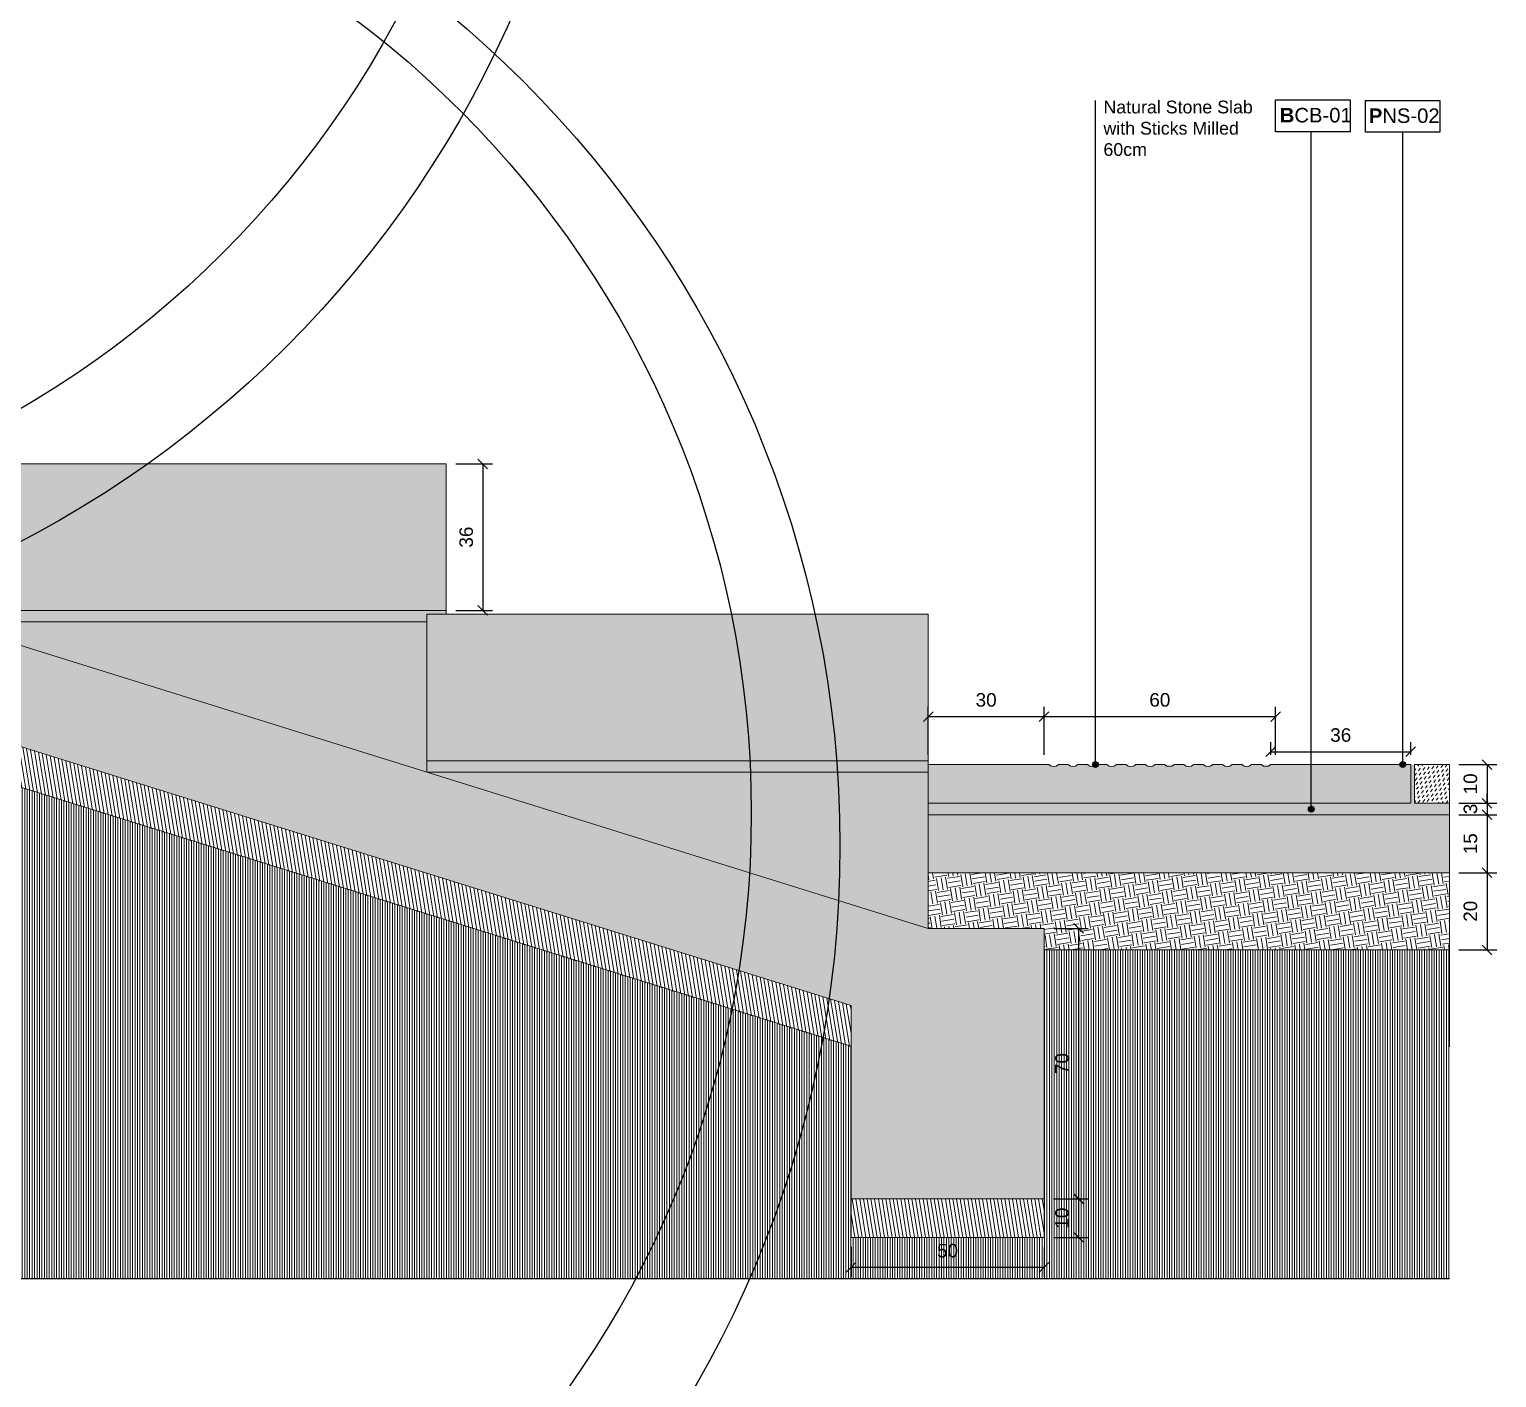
# Model space of a CAD drawing. Header units: metres. Extents: x -325 to 301, y -147 to 149.
# Drawn here: x 77.556 to 81.357, y 45.135 to 48.628 of the extents above; entities that cross this region are included whole.
import ezdxf

# ---------------------------------------------------------------- set-up
doc = ezdxf.new("R2010")
doc.units = ezdxf.units.M
doc.layers.get('Defpoints').update_dxf_attribs({"lineweight": 13})
for name, color, linetype, plot in [('-AUX_MON', 3, 'Continuous', False), ('-AUX_RIM', 2, 'Continuous', False), ('00-AUX', 50, 'Continuous', False)]:
    doc.layers.add(name, color=color, linetype=linetype, plot=plot)
doc.layers.add('0-TX-1_25', color=7, linetype='Continuous', true_color=0x3f4f7f)
doc.layers.add('EIT_3 TR sorra', color=7, linetype='Continuous', true_color=0xd8ceb0)
doc.layers.add('03-TR-Paviment_08_Natural Stone Bleachers', color=7, linetype='Continuous', lineweight=5, true_color=0xafad9d)
doc.layers.add('3-TR tot_u', color=7, linetype='Continuous', lineweight=5, true_color=0x787878)
for name, color, linetype, lineweight in [('1-CM', 7, 'Continuous', 0), ('2-L-secció', 1, 'Continuous', 0), ('3-TR Formigó', 252, 'Continuous', 0), ('3-TR Seleccionat', 44, 'Continuous', 0), ('3-TR Tot-u', 37, 'Continuous', 0)]:
    doc.layers.add(name, color=color, linetype=linetype, lineweight=lineweight)
doc.layers.add('A-KEYPLAN_HATCH', color=7, linetype='Continuous')
doc.layers.add('A_TEXT_2', color=7, linetype='Continuous')
doc.styles.get("Standard").update_dxf_attribs({"font": 'arial.ttf'})
doc.dimstyles.new('ISO-25', dxfattribs={"dimtxt": 0.1, "dimasz": 0.1, "dimexe": 0.1, "dimexo": 0.1, "dimgap": 0.1, "dimtad": 1, "dimdec": 0, "dimlfac": 100, "dimzin": 9, "dimtxsty": 'Standard', "dimblk": 'OBLIQUE', "dimcen": 0.1, "dimadec": 0, "dimazin": 0, "dimtfac": 1, "dimtdec": 0, "dimtmove": 0, "dimatfit": 3, "dimldrblk": 'OBLIQUE', "dimfxl": 1, "dimarcsym": 0})

# ---------------------------------------------------------------- blocks, each defined once
blk = doc.blocks.new('_Oblique')
at = {"color": 0, "lineweight": -2}
blk.add_line((-0.5, -0.5), (0.5, 0.5), dxfattribs=at)
blk = doc.blocks.new('*D213')
at = {"layer": '0-TX-1_25', "color": 0, "lineweight": -2, "transparency": 16777216}
for p, q in [((78.661, 47.5023), (78.756, 47.5023)), ((78.731, 47.5023), (78.731, 47.1229)), ((78.661, 47.1229), (78.756, 47.1229))]:
    blk.add_line(p, q, dxfattribs=at)
at = {"layer": 'Defpoints', "color": 0, "transparency": 16777216}
for p in [(78.636, 47.5023), (78.636, 47.1229), (78.731, 47.1229)]:
    blk.add_point(p, dxfattribs=at)
at = {"layer": '0-TX-1_25', "color": 0, "lineweight": -2, "transparency": 16777216, "xscale": 0.025, "yscale": 0.025, "zscale": 0.025}
for p, rotation in [((78.731, 47.5023), 90), ((78.731, 47.1229), 270)]:
    blk.add_blockref('_Oblique', p, dxfattribs=dict(at, rotation=rotation))
at = {"layer": '0-TX-1_25', "color": 0, "transparency": 16777216, "insert": (78.6881, 47.3126), "char_height": 0.035, "attachment_point": 5, "rotation": 90}
blk.add_mtext('36', dxfattribs=at)
blk = doc.blocks.new('*D1809')
at = {"layer": '0-TX-1_25', "color": 0, "lineweight": -2, "transparency": 16777216}
for p, q in [((81.2599, 46.7234), (81.3575, 46.7234)), ((81.3325, 46.7234), (81.3325, 46.6234)), ((81.2599, 46.6234), (81.3575, 46.6234))]:
    blk.add_line(p, q, dxfattribs=at)
at = {"layer": 'Defpoints', "color": 0, "transparency": 16777216}
for p in [(81.2349, 46.7234), (81.2349, 46.6234), (81.3325, 46.6234)]:
    blk.add_point(p, dxfattribs=at)
at = {"layer": '0-TX-1_25', "color": 0, "lineweight": -2, "transparency": 16777216, "xscale": 0.025, "yscale": 0.025, "zscale": 0.025}
for p, rotation in [((81.3325, 46.7234), 90), ((81.3325, 46.6234), 270)]:
    blk.add_blockref('_Oblique', p, dxfattribs=dict(at, rotation=rotation))
at = {"layer": '0-TX-1_25', "color": 0, "transparency": 16777216, "insert": (81.2896, 46.6734), "char_height": 0.035, "attachment_point": 5, "rotation": 90}
blk.add_mtext('10', dxfattribs=at)
blk = doc.blocks.new('hatch keyplan 2')
at = {"layer": 'A-KEYPLAN_HATCH'}
blk.add_lwpolyline([(0, 0.00548), (0.01287, 0.00548), (0.01287, 0), (0, 0)], close=True, dxfattribs=at)
blk = doc.blocks.new('hatch keyplan')
at = {"layer": 'A-KEYPLAN_HATCH'}
blk.add_blockref('hatch keyplan 2', (1.43058, 0.85215), dxfattribs=at)
blk = doc.blocks.new('PNS01')
at = {"layer": 'A-KEYPLAN_HATCH'}
blk.add_blockref('hatch keyplan', (-1.42958, -0.85215), dxfattribs=at)
at = {"layer": 'A_TEXT_2', "insert": (0.0002, 0.00408), "char_height": 0.0025, "attachment_point": 1}
blk.add_mtext_dynamic_manual_height_columns('\\pi0.00139;{\\fArial|b1|i0|c0|p34;P}NS-02', width=0.0145619, gutter_width=0.015, heights=[0], dxfattribs=at)
blk = doc.blocks.new('POINT')
at = {"layer": '0-TX-1_25'}
h = blk.add_hatch(dxfattribs=at)
h.set_pattern_fill('ANGLE', color=256)
h.set_pattern_definition([(0, (-83.747, -12.726), (0, 6.985), [5.08, -1.905]), (90, (-83.747, -12.726), (-6.985, 4e-16), [5.08, -1.905])])
edge = h.paths.add_edge_path()
edge.add_arc((0, 0), 0.0075, 0, 360)
h = blk.add_hatch(color=256, dxfattribs=at)
h.dxf.hatch_style = 1
edge = h.paths.add_edge_path()
edge.add_arc((0, 0), 0.0075, 0, 360)
blk.add_circle((0, 0), 0.0075, dxfattribs=at)
blk = doc.blocks.new('*D1810')
at = {"layer": '0-TX-1_25', "color": 0, "lineweight": -2, "transparency": 16777216}
for p, q in [((80.7724, 46.7484), (80.7724, 46.7818)), ((80.7724, 46.7568), (81.1349, 46.7568)), ((81.1349, 46.7484), (81.1349, 46.7818))]:
    blk.add_line(p, q, dxfattribs=at)
at = {"layer": 'Defpoints', "color": 0, "transparency": 16777216}
for p in [(81.1349, 46.7568), (80.7724, 46.7234), (81.1349, 46.7234)]:
    blk.add_point(p, dxfattribs=at)
at = {"layer": '0-TX-1_25', "color": 0, "lineweight": -2, "transparency": 16777216, "xscale": 0.025, "yscale": 0.025, "zscale": 0.025, "rotation": 180}
blk.add_blockref('_Oblique', (80.7724, 46.7568), dxfattribs=at)
at = {"layer": '0-TX-1_25', "color": 0, "lineweight": -2, "transparency": 16777216, "xscale": 0.025, "yscale": 0.025, "zscale": 0.025}
blk.add_blockref('_Oblique', (81.1349, 46.7568), dxfattribs=at)
at = {"layer": '0-TX-1_25', "color": 0, "transparency": 16777216, "insert": (80.9536, 46.7997), "char_height": 0.035, "attachment_point": 5}
blk.add_mtext('36', dxfattribs=at)
blk = doc.blocks.new('*D1811')
at = {"layer": '0-TX-1_25', "color": 0, "lineweight": -2, "transparency": 16777216}
for p, q in [((80.1849, 46.7484), (80.1849, 46.8729)), ((80.7849, 46.7484), (80.7849, 46.8729)), ((80.1849, 46.8479), (80.7849, 46.8479))]:
    blk.add_line(p, q, dxfattribs=at)
at = {"layer": 'Defpoints', "color": 0, "transparency": 16777216}
for p in [(80.7849, 46.8479), (80.1849, 46.7234), (80.7849, 46.7234)]:
    blk.add_point(p, dxfattribs=at)
at = {"layer": '0-TX-1_25', "color": 0, "lineweight": -2, "transparency": 16777216, "xscale": 0.025, "yscale": 0.025, "zscale": 0.025, "rotation": 180}
blk.add_blockref('_Oblique', (80.1849, 46.8479), dxfattribs=at)
at = {"layer": '0-TX-1_25', "color": 0, "lineweight": -2, "transparency": 16777216, "xscale": 0.025, "yscale": 0.025, "zscale": 0.025}
blk.add_blockref('_Oblique', (80.7849, 46.8479), dxfattribs=at)
at = {"layer": '0-TX-1_25', "color": 0, "transparency": 16777216, "insert": (80.4849, 46.8908), "char_height": 0.035, "attachment_point": 5}
blk.add_mtext('60', dxfattribs=at)
blk = doc.blocks.new('*D1812')
at = {"layer": '0-TX-1_25', "color": 0, "lineweight": -2, "transparency": 16777216}
for p, q in [((79.8849, 46.7484), (79.8849, 46.8729)), ((80.1849, 46.7484), (80.1849, 46.8729)), ((79.8849, 46.8479), (80.1849, 46.8479))]:
    blk.add_line(p, q, dxfattribs=at)
at = {"layer": 'Defpoints', "color": 0, "transparency": 16777216}
for p in [(80.1849, 46.8479), (79.8849, 46.7234), (80.1849, 46.7234)]:
    blk.add_point(p, dxfattribs=at)
at = {"layer": '0-TX-1_25', "color": 0, "lineweight": -2, "transparency": 16777216, "xscale": 0.025, "yscale": 0.025, "zscale": 0.025, "rotation": 180}
blk.add_blockref('_Oblique', (79.8849, 46.8479), dxfattribs=at)
at = {"layer": '0-TX-1_25', "color": 0, "lineweight": -2, "transparency": 16777216, "xscale": 0.025, "yscale": 0.025, "zscale": 0.025}
blk.add_blockref('_Oblique', (80.1849, 46.8479), dxfattribs=at)
at = {"layer": '0-TX-1_25', "color": 0, "transparency": 16777216, "insert": (80.0349, 46.8908), "char_height": 0.035, "attachment_point": 5}
blk.add_mtext('30', dxfattribs=at)
blk = doc.blocks.new('*D2680')
at = {"layer": '0-TX-1_25', "color": 0, "lineweight": -2, "transparency": 16777216}
for p, q in [((81.3325, 46.6234), (81.3325, 46.6484)), ((81.2599, 46.6234), (81.3575, 46.6234)), ((81.3325, 46.6234), (81.3325, 46.5934)), ((81.2599, 46.5934), (81.3575, 46.5934)), ((81.3325, 46.5934), (81.3325, 46.5684))]:
    blk.add_line(p, q, dxfattribs=at)
at = {"layer": 'Defpoints', "color": 0, "transparency": 16777216}
for p in [(81.2349, 46.6234), (81.2349, 46.5934), (81.3325, 46.5934)]:
    blk.add_point(p, dxfattribs=at)
at = {"layer": '0-TX-1_25', "color": 0, "lineweight": -2, "transparency": 16777216, "xscale": 0.025, "yscale": 0.025, "zscale": 0.025}
for p, rotation in [((81.3325, 46.6234), 270), ((81.3325, 46.5934), 90)]:
    blk.add_blockref('_Oblique', p, dxfattribs=dict(at, rotation=rotation))
at = {"layer": '0-TX-1_25', "color": 0, "transparency": 16777216, "insert": (81.2896, 46.6084), "char_height": 0.035, "attachment_point": 5, "rotation": 90}
blk.add_mtext('3', dxfattribs=at)
blk = doc.blocks.new('*D2681')
at = {"layer": '0-TX-1_25', "color": 0, "lineweight": -2, "transparency": 16777216}
for p, q in [((81.2599, 46.5934), (81.3575, 46.5934)), ((81.3325, 46.5934), (81.3325, 46.4434)), ((81.2599, 46.4434), (81.3575, 46.4434))]:
    blk.add_line(p, q, dxfattribs=at)
at = {"layer": 'Defpoints', "color": 0, "transparency": 16777216}
for p in [(81.2349, 46.5934), (81.2349, 46.4434), (81.3325, 46.4434)]:
    blk.add_point(p, dxfattribs=at)
at = {"layer": '0-TX-1_25', "color": 0, "lineweight": -2, "transparency": 16777216, "xscale": 0.025, "yscale": 0.025, "zscale": 0.025}
for p, rotation in [((81.3325, 46.5934), 90), ((81.3325, 46.4434), 270)]:
    blk.add_blockref('_Oblique', p, dxfattribs=dict(at, rotation=rotation))
at = {"layer": '0-TX-1_25', "color": 0, "transparency": 16777216, "insert": (81.2896, 46.5184), "char_height": 0.035, "attachment_point": 5, "rotation": 90}
blk.add_mtext('15', dxfattribs=at)
blk = doc.blocks.new('*D2682')
at = {"layer": '0-TX-1_25', "color": 0, "lineweight": -2, "transparency": 16777216}
for p, q in [((81.2599, 46.4434), (81.3575, 46.4434)), ((81.3325, 46.4434), (81.3325, 46.2434)), ((81.2599, 46.2434), (81.3575, 46.2434))]:
    blk.add_line(p, q, dxfattribs=at)
at = {"layer": 'Defpoints', "color": 0, "transparency": 16777216}
for p in [(81.2349, 46.4434), (81.2349, 46.2434), (81.3325, 46.2434)]:
    blk.add_point(p, dxfattribs=at)
at = {"layer": '0-TX-1_25', "color": 0, "lineweight": -2, "transparency": 16777216, "xscale": 0.025, "yscale": 0.025, "zscale": 0.025}
for p, rotation in [((81.3325, 46.4434), 90), ((81.3325, 46.2434), 270)]:
    blk.add_blockref('_Oblique', p, dxfattribs=dict(at, rotation=rotation))
at = {"layer": '0-TX-1_25', "color": 0, "transparency": 16777216, "insert": (81.2896, 46.3434), "char_height": 0.035, "attachment_point": 5, "rotation": 90}
blk.add_mtext('20', dxfattribs=at)
blk = doc.blocks.new('B-CB01')
at = {"layer": 'A-KEYPLAN_HATCH'}
blk.add_blockref('hatch keyplan', (-1.43058, -0.85215), dxfattribs=at)
at = {"layer": 'A_TEXT_2', "insert": (-0.0008, 0.00411), "char_height": 0.0025, "attachment_point": 1}
blk.add_mtext_dynamic_manual_height_columns('\\pi0.00152;{\\fArial|b1|i0|c0|p34;B}CB-01', width=0.0145619, gutter_width=0.015, heights=[0], dxfattribs=at)
blk = doc.blocks.new('*D2933')
at = {"layer": '0-TX-1_25', "color": 0, "lineweight": -2, "transparency": 16777216}
for p, q in [((79.6849, 45.4739), (79.6849, 45.3962)), ((80.1849, 45.4739), (80.1849, 45.3962)), ((79.6849, 45.4212), (80.1849, 45.4212))]:
    blk.add_line(p, q, dxfattribs=at)
at = {"layer": 'Defpoints', "color": 0, "transparency": 16777216}
for p in [(79.6849, 45.4989), (80.1849, 45.4989), (80.1849, 45.4212)]:
    blk.add_point(p, dxfattribs=at)
at = {"layer": '0-TX-1_25', "color": 0, "lineweight": -2, "transparency": 16777216, "xscale": 0.025, "yscale": 0.025, "zscale": 0.025, "rotation": 180}
blk.add_blockref('_Oblique', (79.6849, 45.4212), dxfattribs=at)
at = {"layer": '0-TX-1_25', "color": 0, "lineweight": -2, "transparency": 16777216, "xscale": 0.025, "yscale": 0.025, "zscale": 0.025}
blk.add_blockref('_Oblique', (80.1849, 45.4212), dxfattribs=at)
at = {"layer": '0-TX-1_25', "color": 0, "transparency": 16777216, "insert": (79.9349, 45.464), "char_height": 0.035, "attachment_point": 5}
blk.add_mtext('50', dxfattribs=at)
blk = doc.blocks.new('*D2934')
at = {"layer": '0-TX-1_25', "color": 0, "lineweight": -2, "transparency": 16777216}
for p, q in [((80.2095, 45.5984), (80.2994, 45.5984)), ((80.2744, 45.5984), (80.2744, 45.4984)), ((80.2095, 45.4984), (80.2994, 45.4984))]:
    blk.add_line(p, q, dxfattribs=at)
at = {"layer": 'Defpoints', "color": 0, "transparency": 16777216}
for p in [(80.1845, 45.5984), (80.1845, 45.4984), (80.2744, 45.4984)]:
    blk.add_point(p, dxfattribs=at)
at = {"layer": '0-TX-1_25', "color": 0, "lineweight": -2, "transparency": 16777216, "xscale": 0.025, "yscale": 0.025, "zscale": 0.025}
for p, rotation in [((80.2744, 45.5984), 90), ((80.2744, 45.4984), 270)]:
    blk.add_blockref('_Oblique', p, dxfattribs=dict(at, rotation=rotation))
at = {"layer": '0-TX-1_25', "color": 0, "transparency": 16777216, "insert": (80.2315, 45.5484), "char_height": 0.035, "attachment_point": 5, "rotation": 90}
blk.add_mtext('10', dxfattribs=at)
blk = doc.blocks.new('*D2935')
at = {"layer": '0-TX-1_25', "color": 0, "lineweight": -2, "transparency": 16777216}
for p, q in [((80.2099, 46.2989), (80.2994, 46.2989)), ((80.2744, 46.2989), (80.2744, 45.5989)), ((80.2099, 45.5989), (80.2994, 45.5989))]:
    blk.add_line(p, q, dxfattribs=at)
at = {"layer": 'Defpoints', "color": 0, "transparency": 16777216}
for p in [(80.1849, 46.2989), (80.1849, 45.5989), (80.2744, 45.5989)]:
    blk.add_point(p, dxfattribs=at)
at = {"layer": '0-TX-1_25', "color": 0, "lineweight": -2, "transparency": 16777216, "xscale": 0.025, "yscale": 0.025, "zscale": 0.025}
for p, rotation in [((80.2744, 46.2989), 90), ((80.2744, 45.5989), 270)]:
    blk.add_blockref('_Oblique', p, dxfattribs=dict(at, rotation=rotation))
at = {"layer": '0-TX-1_25', "color": 0, "transparency": 16777216, "insert": (80.2315, 45.9489), "char_height": 0.035, "attachment_point": 5, "rotation": 90}
blk.add_mtext('70', dxfattribs=at)
blk = doc.blocks.new('*D2937')
at = {"layer": '0-TX-1_25', "color": 0, "lineweight": -2, "transparency": 16777216}
blk.add_arc((81.6163, 45.3918), 4.5915, 162.6792, 180, dxfattribs=at)
at = {"layer": 'Defpoints', "color": 0, "transparency": 16777216}
for p in [(74.9028, 47.4855), (77.1177, 46.3109), (79.6849, 45.9941), (73.636, 45.3918), (81.2349, 45.3918)]:
    blk.add_point(p, dxfattribs=at)
at = {"layer": '0-TX-1_25', "color": 0, "lineweight": -2, "transparency": 16777216, "xscale": 0.025, "yscale": 0.025, "zscale": 0.025}
for p, rotation in [((77.233, 46.7588), 72.67923719379831), ((77.0248, 45.3918), 269.9999999999999)]:
    blk.add_blockref('_Oblique', p, dxfattribs=dict(at, rotation=rotation))
at = {"layer": '0-TX-1_25', "color": 0, "transparency": 16777216, "insert": (77.0351, 46.0895), "char_height": 0.035, "attachment_point": 5, "rotation": 81.3396}
blk.add_mtext('17°', dxfattribs=at)

msp = doc.modelspace()

# ---------------------------------------------------------------- hatches: boundary and pattern name
at = {"layer": '03-TR-Paviment_08_Natural Stone Bleachers'}
h = msp.add_hatch(dxfattribs=at)
h.set_pattern_fill('DASH', color=256, scale=0.002611, angle=233, style=0, double=1)
h.set_pattern_definition([(233, (-74.46467, -77.68403), (0.0016315323, -0.0116089556), [0.0082894435, -0.0082894435])])
h.paths.add_polyline_path([(77.3372, 47.5023), (77.3372, 47.1229), (78.636, 47.1229), (78.636, 47.5023)])
h = msp.add_hatch(dxfattribs=at)
h.set_pattern_fill('DASH', color=256, scale=0.002611, angle=233, style=0, double=1)
h.set_pattern_definition([(233, (-73.215833, -78.0734806), (0.0016315323, -0.0116089556), [0.0082894435, -0.0082894435])])
h.paths.add_polyline_path([(78.586, 47.1129), (78.586, 46.7334), (79.8849, 46.7334), (79.8849, 47.1129)])
h = msp.add_hatch(dxfattribs=at)
h.set_pattern_fill('DASH', color=256, scale=0.002611, angle=233, style=0, double=1)
h.set_pattern_definition([(233, (-71.916996, -78.1834806), (0.0016315323, -0.0116089556), [0.0082894435, -0.0082894435])])
edge = h.paths.add_edge_path()
edge.add_arc((80.2099, 46.7366), 0.0181, 226.3972, 313.6028)
edge.add_line((80.2224, 46.7234), (80.2474, 46.7234))
edge.add_arc((80.2599, 46.7366), 0.0181, 226.3972, 313.6028)
edge.add_line((80.2724, 46.7234), (80.2974, 46.7234))
edge.add_arc((80.3099, 46.7366), 0.0181, 226.3972, 313.6028)
edge.add_line((80.3224, 46.7234), (80.3474, 46.7234))
edge.add_arc((80.3599, 46.7366), 0.0181, 226.3972, 313.6028)
edge.add_line((80.3724, 46.7234), (80.3974, 46.7234))
edge.add_arc((80.4099, 46.7366), 0.0181, 226.3972, 313.6028)
edge.add_line((80.4224, 46.7234), (80.4474, 46.7234))
edge.add_arc((80.4599, 46.7366), 0.0181, 226.3972, 313.6028)
edge.add_line((80.4724, 46.7234), (80.5474, 46.7234))
edge.add_arc((80.5599, 46.7366), 0.0181, 226.3972, 313.6028)
edge.add_line((80.5724, 46.7234), (80.5974, 46.7234))
edge.add_arc((80.6099, 46.7366), 0.0181, 226.3972, 313.6028)
edge.add_line((80.6224, 46.7234), (80.6474, 46.7234))
edge.add_arc((80.6599, 46.7366), 0.0181, 226.3972, 313.6028)
edge.add_line((80.6724, 46.7234), (80.6974, 46.7234))
edge.add_arc((80.7099, 46.7366), 0.0181, 226.3972, 313.6028)
edge.add_line((80.7224, 46.7234), (81.1349, 46.7234))
edge.add_line((81.1349, 46.7234), (81.1349, 46.6234))
edge.add_line((81.1349, 46.6234), (79.8849, 46.6234))
edge.add_line((79.8849, 46.6234), (79.8849, 46.7234))
edge.add_line((79.8849, 46.7234), (80.1974, 46.7234))
h = msp.add_hatch(dxfattribs=at)
h.set_pattern_fill('DASH', color=256, scale=0.002611, angle=233, style=0, double=1)
h.set_pattern_definition([(233, (-70.656996, -78.1834806), (0.0016315323, -0.0116089556), [0.0082894435, -0.0082894435])])
h.paths.add_polyline_path([(81.2349, 46.6234), (81.2349, 46.7234), (81.1449, 46.7234), (81.1449, 46.6234)])
at = {"layer": '3-TR Formigó'}
h = msp.add_hatch(dxfattribs=at)
h.set_pattern_fill('ANSI31', color=256, scale=0.003, angle=234.1752)
h.set_pattern_definition([(279.175244, (-134.143967, 3.615265), (0.00940313004, 0.0015188056), [])])
h.paths.add_polyline_path([(79.6849, 46.0989), (74.9181, 47.5855), (74.8181, 47.5855), (74.8181, 47.4855), (74.9028, 47.4855), (79.6849, 45.9918)])
h = msp.add_hatch(dxfattribs=at)
h.set_pattern_fill('ANSI31', color=256, scale=0.003, angle=234.1752)
h.set_pattern_definition([(279.175244, (-129.277145, 1.628196), (0.00940313004, 0.0015188056), [])])
h.paths.add_polyline_path([(80.1849, 45.5984), (79.6849, 45.5984), (79.6849, 45.4984), (80.1849, 45.4984)])
at = {"layer": '3-TR Seleccionat'}
h = msp.add_hatch(dxfattribs=at)
h.set_pattern_fill('ANSI31', color=256, scale=0.002, angle=225)
h.set_pattern_definition([(270, (1.1665954, 0.6), (0.00635, -9e-19), [])])
h.paths.add_polyline_path([(79.6849, 45.9941), (74.9028, 47.4855), (74.8181, 47.4855), (74.8182, 46.9536), (74.3179, 46.9536), (74.3181, 47.6239), (74.3179, 47.6239), (74.3181, 47.8536), (73.9401, 47.8536), (73.9175, 47.7589), (73.636, 47.7589), (73.636, 45.3922), (78.5891, 45.3918), (81.2349, 45.3918), (81.2349, 46.2434), (80.1849, 46.2434), (80.1849, 45.4984), (79.6849, 45.4984)])
at = {"layer": '3-TR Tot-u'}
h = msp.add_hatch(dxfattribs=at)
h.set_pattern_fill('EARTH', color=256, scale=0.005, angle=-80.8248)
h.set_pattern_definition([(279.175244, (0.76255, -2.987088), (0.036406452, -0.026281081), [0.03175, -0.03175]), (279.175244, (0.774304, -2.98519), (0.036406452, -0.026281081), [0.03175, -0.03175]), (279.175244, (0.786058, -2.98329), (0.036406452, -0.026281081), [0.03175, -0.03175]), (9.175244, (0.79061, -2.986576), (0.026281081, 0.036406452), [0.03175, -0.03175]), (9.175244, (0.792507, -2.99833), (0.026281081, 0.036406452), [0.03175, -0.03175]), (9.175244, (0.794406, -3.010083), (0.026281081, 0.036406452), [0.03175, -0.03175])])
h.paths.add_polyline_path([(79.8849, 46.4434), (79.8849, 46.2984), (80.1849, 46.2984), (80.1849, 46.2434), (81.2349, 46.2434), (81.2349, 46.4434)])
at = {"layer": '3-TR tot_u'}
h = msp.add_hatch(dxfattribs=at)
h.set_pattern_fill('AR-CONC', color=256, scale=0.0002, angle=90.2664)
h.set_pattern_definition([(140.2664143104, (269984.370396, -738410.330217), (0.0030183585511, 0.0364513625844), [0.00381, -0.04191]), (85.2664143104, (269984.370396, -738410.330217), (-0.0381781810675, -0.0072262829332), [0.003048, -0.033528116834]), (190.7178590104, (269984.370647, -738410.32718), (-0.0351598209585, 0.0292250795622), [0.00323800176, -0.03561804892]), (136.4506143104, (269984.360236, -738410.330265), (0.0081562825582, 0.0542543196878), [0.005715, -0.062865]), (186.9019719204, (269984.360915, -738410.325743), (-0.049705465848, 0.047250217616), [0.004857004628, -0.053427121632]), (81.45056548, (269984.360236, -738410.330265), (-0.0497054658455, 0.0472502176188), [0.004571993414, -0.050291946384]), (111.2664143104, (269984.362752, -738410.325173), (0.0203118235131, 0.0304176527954), [0.00381, -0.04191]), (56.2664143104, (269984.362752, -738410.325173), (-0.0368946682902, 0.0121889849718), [0.003048, -0.033528]), (161.7178593104, (269984.364445, -738410.322638), (-0.016582844967, 0.0426066376987), [0.00323800176, -0.03561798752]), (127.7664143104, (269984.370396, -738410.330217), (-0.0169136972324, 0.00053908133522), [0, -0.0331216, 0, -0.034036, 0, -0.033655]), (97.7664143104, (269984.370396, -738410.330217), (-0.02009803784808, 0.0132706243038), [0, -0.0194056, 0, -0.0323596, 0, -0.012827]), (57.7664143104, (269984.370448, -738410.341546), (0.00101964285024, 0.02712315336895), [0, -0.0127, 0, -0.039624, 0, -0.052578]), (47.7664143104, (269984.370472, -738410.346626), (-0.0052229971542, 0.0296018704426), [0, -0.01651, 0, -0.0263144, 0, -0.037338])])
h.paths.add_polyline_path([(76.0884, 47.8536), (74.3181, 47.8536), (74.3181, 47.0536), (74.8181, 47.0536), (74.8181, 47.5855), (74.9181, 47.5855), (79.6849, 46.0989), (79.6849, 45.5984), (80.1849, 45.5984), (80.1849, 46.2984), (79.8849, 46.2984), (79.8849, 46.7034), (78.586, 46.7034), (78.586, 47.0929), (77.3372, 47.0929), (77.3372, 47.4824), (76.0879, 47.4824)])
h = msp.add_hatch(dxfattribs=at)
h.set_pattern_fill('AR-CONC', color=256, scale=0.00025, angle=89.8705)
h.set_pattern_definition([(75.416951978, (264933.624946, -740262.948464), (0.042847951724, 0.0159494447276), [0.0047625, -0.0523875]), (20.416951978, (264933.624946, -740262.948464), (-0.0284585513776, 0.0393593941472), [0.00381, -0.0419101460425]), (125.868396678, (264933.628516, -740262.947135), (0.0143894010735, 0.0553088370647), [0.0040475022, -0.04452256115]), (71.601151978, (264933.619495, -740262.936994), (0.0657213798154, 0.0195936971874), [0.00714375, -0.07858125]), (122.052509588, (264933.62497, -740262.93536), (0.027057378225, 0.081342940127), [0.006071255785, -0.06678390204]), (16.601103148, (264933.619495, -740262.936994), (0.0270573782294, 0.0813429401255), [0.0057149917675, -0.06286493298]), (46.416951978, (264933.626593, -740262.937136), (0.045207962539, -0.0068233806194), [0.0047625, -0.0523875]), (351.416951978, (264933.626593, -740262.937136), (-0.005808451532, 0.048221421475), [0.00381, -0.04191]), (96.868396978, (264933.63036, -740262.937704), (0.0393995108286, 0.041398041034), [0.0040475022, -0.0445224844]), (62.916951978, (264933.624946, -740262.948464), (-0.00837539297598, 0.01942411315358), [0, -0.041402, 0, -0.042545, 0, -0.04206875]), (32.916951978, (264933.624946, -740262.948464), (0.0043385838535, 0.0297907723876), [0, -0.024257, 0, -0.0404495, 0, -0.01603375]), (352.916951978, (264933.612156, -740262.954542), (0.03123133691458, 0.01325538927637), [0, -0.015875, 0, -0.04953, 0, -0.0657225]), (342.916951978, (264933.60642, -740262.957267), (0.0307196005672, 0.0216357041141), [0, -0.0206375, 0, -0.032893, 0, -0.0466725])])
h.paths.add_polyline_path([(79.8849, 46.5934), (79.8849, 46.4434), (81.2349, 46.4434), (81.2349, 46.5934)])
at = {"layer": 'EIT_3 TR sorra'}
h = msp.add_hatch(dxfattribs=at)
h.set_pattern_fill('ANSI36', color=256, scale=0.002552, angle=-0.5675, style=0, double=1)
h.set_pattern_definition([(44.43255, (74.662591, 51.155671), (0.004452031, 0.015709518), [0.020252618, -0.004050524, 0, -0.004050524])])
h.paths.add_polyline_path([(77.3372, 47.1229), (77.3372, 47.0929), (78.586, 47.0929), (78.586, 47.1129), (78.636, 47.1129), (78.636, 47.1229)])
h = msp.add_hatch(dxfattribs=at)
h.set_pattern_fill('ANSI36', color=256, scale=0.002552, angle=-0.5675, style=0, double=1)
h.set_pattern_definition([(44.43255, (75.9114276, 50.775629), (0.004452031, 0.015709518), [0.020252618, -0.004050524, 0, -0.004050524])])
h.paths.add_polyline_path([(78.586, 46.7334), (78.586, 46.7034), (79.8849, 46.7034), (79.8849, 46.7334)])
h = msp.add_hatch(dxfattribs=at)
h.set_pattern_fill('ANSI36', color=256, scale=0.003, style=0, double=1)
h.set_pattern_definition([(45, (79.765168, 51.173176), (0.005051394, 0.018521778), [0.0238125, -0.0047625, 0, -0.0047625])])
h.paths.add_polyline_path([(79.8849, 46.6234), (81.1349, 46.6234), (81.1349, 46.7234), (81.1449, 46.7234), (81.1449, 46.6234), (81.2349, 46.6234), (81.2349, 46.5934), (79.8849, 46.5934)])

# ---------------------------------------------------------------- linework, layer by layer
at = {"layer": '-AUX_MON'}
for centre, radius in [((76.8569, 46.5135), 2.7993), ((76.8531, 46.5976), 2.5735)]:
    msp.add_circle(centre, radius, dxfattribs=at)
at = {"layer": '-AUX_RIM'}
for centre, radius in [((76.2419, 49.7848), 2.7993), ((76.238, 49.8689), 2.5735)]:
    msp.add_circle(centre, radius, dxfattribs=at)
at = {"layer": '0-TX-1_25'}
for points in [[(80.3181, 46.7234), (80.3181, 48.4433)], [(80.8773, 46.6078), (80.8773, 48.3619)], [(81.1141, 46.7234), (81.1141, 48.3619)]]:
    msp.add_lwpolyline(points, dxfattribs=at)
at = {"layer": '00-AUX'}
msp.add_lwpolyline([(73.636, 45.3918), (81.2349, 45.3918)], dxfattribs=at)
at = {"layer": '1-CM'}
msp.add_line((78.636, 47.1463), (78.636, 47.1129), dxfattribs=at)
at = {"layer": '1-CM', "color": 251, "true_color": 0x636466}
msp.add_lwpolyline([(74.8978, 47.8536), (79.8849, 46.2984)], dxfattribs=at)
at = {"layer": '1-CM'}
for points in [[(74.9181, 47.5855), (79.6849, 46.0989)], [(74.8181, 47.4855), (74.9028, 47.4855), (79.6849, 45.9941)], [(77.3372, 47.1229), (77.3372, 47.5023), (78.636, 47.5023), (78.636, 47.1229), (77.3372, 47.1229), (77.3372, 47.0929), (78.586, 47.0929)], [(78.586, 46.7334), (78.586, 47.1129), (79.8849, 47.1129), (79.8849, 46.7334), (78.586, 46.7334), (78.586, 46.7034), (79.8849, 46.7034)], [(79.8849, 46.7334), (79.8849, 46.2984), (80.1849, 46.2984), (80.1849, 45.5984), (79.6849, 45.5984), (79.6849, 46.0989)], [(80.7724, 46.7234), (81.1349, 46.7234), (81.1349, 46.6234), (79.8849, 46.6234), (79.8849, 46.7234), (80.1974, 46.7234)], [(80.2224, 46.7234), (80.2474, 46.7234)], [(80.2724, 46.7234), (80.2974, 46.7234)], [(80.3224, 46.7234), (80.3474, 46.7234)], [(80.3724, 46.7234), (80.3974, 46.7234)], [(80.4224, 46.7234), (80.4474, 46.7234)], [(80.4724, 46.7234), (80.4974, 46.7234)], [(80.5224, 46.7234), (80.5474, 46.7234)], [(80.5724, 46.7234), (80.5974, 46.7234)], [(80.6224, 46.7234), (80.6474, 46.7234)], [(80.6724, 46.7234), (80.6974, 46.7234)], [(80.7224, 46.7234), (80.7474, 46.7234)], [(81.2349, 46.6234), (81.1449, 46.6234), (81.1449, 46.7234), (81.2349, 46.7234)], [(79.8849, 46.5934), (81.2349, 46.5934)], [(79.8849, 46.4434), (81.2349, 46.4434)], [(79.8849, 46.2984), (80.1849, 46.2984), (80.1849, 45.5984), (79.6849, 45.5984), (79.6849, 46.0989)], [(80.1849, 46.2434), (81.2349, 46.2434)], [(79.6849, 45.5984), (79.6849, 45.4984), (80.1849, 45.4984), (80.1849, 45.5984)]]:
    msp.add_lwpolyline(points, dxfattribs=at)
msp.add_lwpolyline([(80.1849, 46.7234), (80.1974, 46.7234, 0.4), (80.2224, 46.7234), (80.2474, 46.7234, 0.4), (80.2724, 46.7234), (80.2974, 46.7234, 0.4), (80.3224, 46.7234), (80.3474, 46.7234, 0.4), (80.3724, 46.7234), (80.3974, 46.7234, 0.4), (80.4224, 46.7234), (80.4474, 46.7234, 0.4), (80.4724, 46.7234), (80.4974, 46.7234, 0.4), (80.5224, 46.7234), (80.5474, 46.7234, 0.4), (80.5724, 46.7234), (80.5974, 46.7234, 0.4), (80.6224, 46.7234), (80.6474, 46.7234, 0.4), (80.6724, 46.7234), (80.6974, 46.7234, 0.4), (80.7224, 46.7234), (80.7474, 46.7234, 0.4), (80.7724, 46.7234), (80.7849, 46.7234)], format="xyb", dxfattribs=at)
at = {"layer": '2-L-secció'}
msp.add_lwpolyline([(81.2349, 46.7234), (81.2349, 45.9918)], dxfattribs=at)

# ---------------------------------------------------------------- block references
at = {"layer": '0-TX-1_25', "xscale": 15, "yscale": 15, "zscale": 15}
msp.add_blockref('B-CB01', (80.7849, 48.3628), dxfattribs=at)
at = {"layer": '0-TX-1_25'}
for p in [(80.3181, 46.7234), (81.1141, 46.7234), (80.8773, 46.6078)]:
    msp.add_blockref('POINT', p, dxfattribs=at)
at = {"layer": 'A-KEYPLAN_HATCH', "xscale": 14.99999999999007, "yscale": 14.99999999999007, "zscale": 14.99999999999007}
msp.add_blockref('PNS01', (81.0025, 48.3619), dxfattribs=at)

# ---------------------------------------------------------------- texts
at = {"layer": '0-TX-1_25', "insert": (80.3388, 48.4433), "char_height": 0.033, "attachment_point": 1}
msp.add_mtext_dynamic_manual_height_columns('Natural Stone Slab with Sticks Milled 60cm', width=0.403548, gutter_width=12.5, heights=[0], dxfattribs=at)

# ---------------------------------------------------------------- dimensions: what is measured, and where the dimension line sits
at = {"layer": '0-TX-1_25'}
dim = msp.add_linear_dim(base=(78.731, 47.1229), p1=(78.636, 47.5023), p2=(78.636, 47.1229), angle=90, text='36', dimstyle='ISO-25', override={"dimtxt": 0.035, "dimasz": 0.025, "dimexe": 0.025, "dimexo": 0.025, "dimgap": 0.025, "dimblk1": 'Oblique', "dimblk2": 'Oblique', "dimsah": 1, "dimfxl": 0.1, "dimfxlon": 1, "dimarcsym": 1}, dxfattribs=at)
dim.commit()
dim.dimension.update_dxf_attribs({"geometry": '*D213', "text_midpoint": (78.6881, 47.3126)})
dim = msp.add_angular_dim_2l(base=(77.1177, 46.3109), line1=((73.636, 45.3918), (81.2349, 45.3918)), line2=((74.9028, 47.4855), (79.6849, 45.9941)), dimstyle='ISO-25', override={"dimtxt": 0.035, "dimasz": 0.025, "dimexe": 0.025, "dimexo": 0.025, "dimgap": 0.025, "dimblk1": 'Oblique', "dimblk2": 'Oblique', "dimsah": 1, "dimfxl": 0.1, "dimfxlon": 1, "dimarcsym": 1}, dxfattribs=at)
dim.commit()
dim.dimension.update_dxf_attribs({"geometry": '*D2937', "text_midpoint": (77.0351, 46.0895)})
for base, p1, p2, picture, middle in [((80.1849, 46.8479), (79.8849, 46.7234), (80.1849, 46.7234), '*D1812', (80.0349, 46.8908)), ((80.7849, 46.8479), (80.1849, 46.7234), (80.7849, 46.7234), '*D1811', (80.4849, 46.8908)), ((81.1349, 46.7568), (80.7724, 46.7234), (81.1349, 46.7234), '*D1810', (80.9536, 46.7997)), ((80.1849, 45.4212), (79.6849, 45.4989), (80.1849, 45.4989), '*D2933', (79.9349, 45.464))]:
    dim = msp.add_linear_dim(base=base, p1=p1, p2=p2, dimstyle='ISO-25', override={"dimtxt": 0.035, "dimasz": 0.025, "dimexe": 0.025, "dimexo": 0.025, "dimgap": 0.025, "dimblk1": 'Oblique', "dimblk2": 'Oblique', "dimsah": 1, "dimfxl": 0.1, "dimfxlon": 1, "dimarcsym": 1}, dxfattribs=at)
    dim.commit()
    dim.dimension.update_dxf_attribs({"geometry": picture, "text_midpoint": middle})
for base, p1, p2, picture, middle in [((81.3325, 46.6234), (81.2349, 46.7234), (81.2349, 46.6234), '*D1809', (81.2896, 46.6734)), ((81.3325, 46.4434), (81.2349, 46.5934), (81.2349, 46.4434), '*D2681', (81.2896, 46.5184)), ((81.3325, 46.2434), (81.2349, 46.4434), (81.2349, 46.2434), '*D2682', (81.2896, 46.3434)), ((80.2744, 45.5989), (80.1849, 46.2989), (80.1849, 45.5989), '*D2935', (80.2315, 45.9489)), ((80.2744, 45.4984), (80.1845, 45.5984), (80.1845, 45.4984), '*D2934', (80.2315, 45.5484))]:
    dim = msp.add_linear_dim(base=base, p1=p1, p2=p2, angle=90, dimstyle='ISO-25', override={"dimtxt": 0.035, "dimasz": 0.025, "dimexe": 0.025, "dimexo": 0.025, "dimgap": 0.025, "dimblk1": 'Oblique', "dimblk2": 'Oblique', "dimsah": 1, "dimfxl": 0.1, "dimfxlon": 1, "dimarcsym": 1}, dxfattribs=at)
    dim.commit()
    dim.dimension.update_dxf_attribs({"geometry": picture, "text_midpoint": middle})
dim = msp.add_linear_dim(base=(81.3325, 46.5934), p1=(81.2349, 46.6234), p2=(81.2349, 46.5934), angle=90, dimstyle='ISO-25', override={"dimtxt": 0.035, "dimasz": 0.025, "dimexe": 0.025, "dimexo": 0.025, "dimgap": 0.025, "dimblk1": 'Oblique', "dimblk2": 'Oblique', "dimsah": 1, "dimfxl": 0.1, "dimfxlon": 1, "dimarcsym": 1}, dxfattribs=at)
dim.commit()
dim.dimension.update_dxf_attribs({"geometry": '*D2680', "text_midpoint": (81.3325, 46.6084), "dimtype": 160})

doc.saveas('drawing.dxf')
